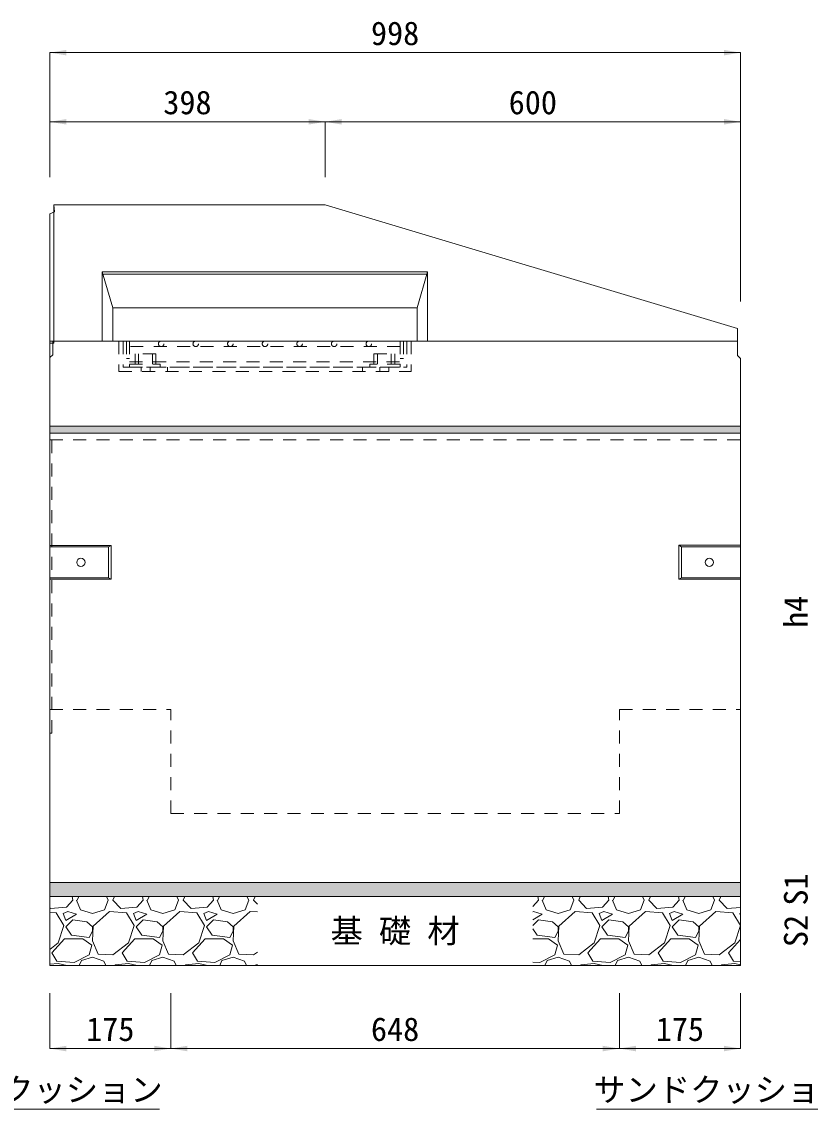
# Model space of a CAD drawing. Units: millimetres at full size. Extents: x 0 to 26200, y 7460 to 13400.
# Drawn here: x 5861 to 7000, y 10387 to 11960 of the extents above; entities that cross this region are included whole.
import ezdxf
from ezdxf.enums import TextEntityAlignment as Align

# ---------------------------------------------------------------- set-up
doc = ezdxf.new("R2010")
doc.units = ezdxf.units.MM
doc.header["$LTSCALE"] = 25
doc.linetypes.add('USER1', pattern=[1.35, 0.75, -0.6])
for name, color, linetype in [('ハッチング', 7, 'Continuous'), ('ハッチング_モルタル', 30, 'Continuous'), ('文字', 7, 'Continuous')]:
    doc.layers.add(name, color=color, linetype=linetype)
for name, color, linetype, lineweight in [('ハッチング_基礎', 150, 'Continuous', 9), ('側溝・本体', 7, 'Continuous', 9), ('寸法線', 7, 'Continuous', 9), ('引出線', 4, 'Continuous', 9), ('本体', 2, 'Continuous', 20), ('舗装・基礎', 7, 'Continuous', 5), ('ｲﾝｻｰﾄ', 3, 'USER1', 9), ('ｸﾞﾚｰﾁﾝｸﾞ', 7, 'USER1', 5)]:
    doc.layers.add(name, color=color, linetype=linetype, lineweight=lineweight)
doc.styles.add('ＭＳ ゴシック', font='')
doc.styles.get('ＭＳ ゴシック').set_extended_font_data('MS Gothic')

# ---------------------------------------------------------------- blocks, each defined once
blk = doc.blocks.new('filled_arrow')
at = {"color": 0, "linetype": 'Continuous', "lineweight": -2}
blk.add_solid([(7.5, 1.25), (0, 0), (7.5, -1.25)], dxfattribs=at)

msp = doc.modelspace()

# ---------------------------------------------------------------- hatches: boundary and pattern name
at = {"layer": 'ハッチング'}
msp.add_hatch(color=256, dxfattribs=at).paths.add_polyline_path([(5901, 10715.09), (5901, 10695.09), (6899, 10695.09), (6899, 10715.09)])
at = {"layer": 'ハッチング_モルタル'}
msp.add_hatch(color=256, dxfattribs=at).paths.add_polyline_path([(5901, 11375.09), (5901, 11365.09), (6899, 11365.09), (6899, 11375.09)])

# ---------------------------------------------------------------- linework, layer by layer
at = {"layer": 'ハッチング_基礎'}
for p, q in [((5933.49, 10694.79), (5932.31, 10695.09)), ((5934.5, 10689.71), (5933.49, 10694.79)), ((5940.6, 10689.71), (5942.9, 10695.09)), ((5982.82, 10695.09), (5985.3, 10689.71)), ((5992.42, 10689.71), (5994.43, 10695.09)), ((6035.09, 10694.79), (6033.91, 10695.09)), ((6036.1, 10689.71), (6035.09, 10694.79)), ((6042.2, 10689.71), (6044.5, 10695.09)), ((6084.42, 10695.09), (6086.9, 10689.71)), ((6094.02, 10689.71), (6096.03, 10695.09)), ((6136.69, 10694.79), (6135.51, 10695.09)), ((6137.7, 10689.71), (6136.69, 10694.79)), ((6143.8, 10689.71), (6146.1, 10695.09)), ((6186.02, 10695.09), (6188.5, 10689.71)), ((6195.62, 10689.71), (6197.63, 10695.09)), ((6606.29, 10694.79), (6605.11, 10695.09)), ((6607.3, 10689.71), (6606.29, 10694.79)), ((6613.4, 10689.71), (6615.7, 10695.09)), ((6655.62, 10695.09), (6658.1, 10689.71)), ((6665.22, 10689.71), (6667.23, 10695.09)), ((6707.89, 10694.79), (6706.71, 10695.09)), ((6708.9, 10689.71), (6707.89, 10694.79)), ((6715, 10689.71), (6717.3, 10695.09)), ((6757.22, 10695.09), (6759.7, 10689.71)), ((6766.82, 10689.71), (6768.83, 10695.09)), ((6809.49, 10694.79), (6808.31, 10695.09)), ((6810.5, 10689.71), (6809.49, 10694.79)), ((6816.6, 10689.71), (6818.9, 10695.09)), ((6858.82, 10695.09), (6861.3, 10689.71)), ((6868.42, 10689.71), (6870.43, 10695.09)), ((5901.99, 10677.52), (5901, 10678.6)), ((5925.36, 10679.55), (5901.99, 10677.52)), ((5934.5, 10689.71), (5925.36, 10679.55)), ((5939.58, 10689.71), (5945.68, 10675.49)), ((5980.22, 10675.49), (5985.3, 10689.71)), ((6003.59, 10677.52), (5992.42, 10689.71)), ((6026.96, 10679.55), (6003.59, 10677.52)), ((6036.1, 10689.71), (6026.96, 10679.55)), ((6041.18, 10689.71), (6047.28, 10675.49)), ((6081.82, 10675.49), (6086.9, 10689.71)), ((6105.19, 10677.52), (6094.02, 10689.71)), ((6128.56, 10679.55), (6105.19, 10677.52)), ((6137.7, 10689.71), (6128.56, 10679.55)), ((6142.78, 10689.71), (6148.88, 10675.49)), ((6183.42, 10675.49), (6188.5, 10689.71)), ((6201, 10683.84), (6195.62, 10689.71)), ((6607.3, 10689.71), (6599, 10680.48)), ((6612.38, 10689.71), (6618.48, 10675.49)), ((6653.02, 10675.49), (6658.1, 10689.71)), ((6676.39, 10677.52), (6665.22, 10689.71)), ((6699.76, 10679.55), (6676.39, 10677.52)), ((6708.9, 10689.71), (6699.76, 10679.55)), ((6713.98, 10689.71), (6720.08, 10675.49)), ((6754.62, 10675.49), (6759.7, 10689.71)), ((6777.99, 10677.52), (6766.82, 10689.71)), ((6801.36, 10679.55), (6777.99, 10677.52)), ((6810.5, 10689.71), (6801.36, 10679.55)), ((6815.58, 10689.71), (6821.68, 10675.49)), ((6856.22, 10675.49), (6861.3, 10689.71)), ((6879.59, 10677.52), (6868.42, 10689.71)), ((6899, 10679.21), (6879.59, 10677.52)), ((5910.12, 10671.42), (5901, 10672.18)), ((5921.3, 10653.14), (5910.12, 10671.42)), ((5927.39, 10673.46), (5920.28, 10670.41)), ((5920.28, 10670.41), (5924.34, 10660.25)), ((5924.34, 10660.25), (5939.58, 10669.39)), ((5934.5, 10661.26), (5924.34, 10651.1)), ((5939.58, 10669.39), (5927.39, 10673.46)), ((5954.82, 10658.22), (5934.5, 10661.26)), ((5945.68, 10675.49), (5962.95, 10670.41)), ((5962.95, 10670.41), (5980.22, 10675.49)), ((5987.34, 10673.46), (5963.97, 10652.12)), ((6011.72, 10671.42), (5987.34, 10673.46)), ((6022.9, 10653.14), (6011.72, 10671.42)), ((6028.99, 10673.46), (6021.88, 10670.41)), ((6021.88, 10670.41), (6025.94, 10660.25)), ((6025.94, 10660.25), (6041.18, 10669.39)), ((6036.1, 10661.26), (6025.94, 10651.1)), ((6041.18, 10669.39), (6028.99, 10673.46)), ((6056.42, 10658.22), (6036.1, 10661.26)), ((6047.28, 10675.49), (6064.55, 10670.41)), ((6064.55, 10670.41), (6081.82, 10675.49)), ((6088.94, 10673.46), (6065.57, 10652.12)), ((6113.32, 10671.42), (6088.94, 10673.46)), ((6124.5, 10653.14), (6113.32, 10671.42)), ((6130.59, 10673.46), (6123.48, 10670.41)), ((6123.48, 10670.41), (6127.54, 10660.25)), ((6127.54, 10660.25), (6142.78, 10669.39)), ((6137.7, 10661.26), (6127.54, 10651.1)), ((6142.78, 10669.39), (6130.59, 10673.46)), ((6158.02, 10658.22), (6137.7, 10661.26)), ((6148.88, 10675.49), (6166.15, 10670.41)), ((6166.15, 10670.41), (6183.42, 10675.49)), ((6190.54, 10673.46), (6167.17, 10652.12)), ((6201, 10672.58), (6190.54, 10673.46)), ((6600.19, 10673.46), (6599, 10672.94)), ((6599, 10661.36), (6612.38, 10669.39)), ((6607.3, 10661.26), (6599, 10652.96)), ((6612.38, 10669.39), (6600.19, 10673.46)), ((6627.62, 10658.22), (6607.3, 10661.26)), ((6618.48, 10675.49), (6635.75, 10670.41)), ((6635.75, 10670.41), (6653.02, 10675.49)), ((6660.14, 10673.46), (6636.77, 10652.12)), ((6684.52, 10671.42), (6660.14, 10673.46)), ((6695.7, 10653.14), (6684.52, 10671.42)), ((6701.79, 10673.46), (6694.68, 10670.41)), ((6694.68, 10670.41), (6698.74, 10660.25)), ((6698.74, 10660.25), (6713.98, 10669.39)), ((6708.9, 10661.26), (6698.74, 10651.1)), ((6713.98, 10669.39), (6701.79, 10673.46)), ((6729.22, 10658.22), (6708.9, 10661.26)), ((6720.08, 10675.49), (6737.35, 10670.41)), ((6737.35, 10670.41), (6754.62, 10675.49)), ((6761.74, 10673.46), (6738.37, 10652.12)), ((6786.12, 10671.42), (6761.74, 10673.46)), ((6797.3, 10653.14), (6786.12, 10671.42)), ((6803.39, 10673.46), (6796.28, 10670.41)), ((6796.28, 10670.41), (6800.34, 10660.25)), ((6800.34, 10660.25), (6815.58, 10669.39)), ((6810.5, 10661.26), (6800.34, 10651.1)), ((6815.58, 10669.39), (6803.39, 10673.46)), ((6830.82, 10658.22), (6810.5, 10661.26)), ((6821.68, 10675.49), (6838.95, 10670.41)), ((6838.95, 10670.41), (6856.22, 10675.49)), ((6863.34, 10673.46), (6839.97, 10652.12)), ((6887.72, 10671.42), (6863.34, 10673.46)), ((6898.9, 10653.14), (6887.72, 10671.42)), ((6899, 10670.89), (6897.88, 10670.41)), ((6897.88, 10670.41), (6899, 10667.61)), ((5913.17, 10627.74), (5921.3, 10653.14)), ((5924.34, 10651.1), (5932.47, 10638.91)), ((5962.95, 10651.1), (5954.82, 10658.22)), ((5963.97, 10652.12), (5962.95, 10630.78)), ((5962.95, 10645.01), (5962.95, 10651.1)), ((6014.77, 10627.74), (6022.9, 10653.14)), ((6025.94, 10651.1), (6034.07, 10638.91)), ((6064.55, 10651.1), (6056.42, 10658.22)), ((6065.57, 10652.12), (6064.55, 10630.78)), ((6064.55, 10645.01), (6064.55, 10651.1)), ((6116.37, 10627.74), (6124.5, 10653.14)), ((6127.54, 10651.1), (6135.67, 10638.91)), ((6166.15, 10651.1), (6158.02, 10658.22)), ((6167.17, 10652.12), (6166.15, 10630.78)), ((6166.15, 10645.01), (6166.15, 10651.1)), ((6599, 10648.32), (6605.27, 10638.91)), ((6635.75, 10651.1), (6627.62, 10658.22)), ((6636.77, 10652.12), (6635.75, 10630.78)), ((6635.75, 10645.01), (6635.75, 10651.1)), ((6687.57, 10627.74), (6695.7, 10653.14)), ((6698.74, 10651.1), (6706.87, 10638.91)), ((6737.35, 10651.1), (6729.22, 10658.22)), ((6738.37, 10652.12), (6737.35, 10630.78)), ((6737.35, 10645.01), (6737.35, 10651.1)), ((6789.17, 10627.74), (6797.3, 10653.14)), ((6800.34, 10651.1), (6808.47, 10638.91)), ((6838.95, 10651.1), (6830.82, 10658.22)), ((6839.97, 10652.12), (6838.95, 10630.78)), ((6838.95, 10645.01), (6838.95, 10651.1)), ((6890.77, 10627.74), (6898.9, 10653.14)), ((5904.02, 10613.51), (5922.31, 10633.83)), ((5922.31, 10633.83), (5948.73, 10633.83)), ((5932.47, 10638.91), (5957.87, 10635.86)), ((5948.73, 10633.83), (5961.94, 10624.69)), ((5957.87, 10635.86), (5962.95, 10645.01)), ((5962.95, 10630.78), (5971.08, 10611.48)), ((6005.62, 10613.51), (6023.91, 10633.83)), ((6023.91, 10633.83), (6050.33, 10633.83)), ((6034.07, 10638.91), (6059.47, 10635.86)), ((6050.33, 10633.83), (6063.54, 10624.69)), ((6059.47, 10635.86), (6064.55, 10645.01)), ((6064.55, 10630.78), (6072.68, 10611.48)), ((6107.22, 10613.51), (6125.51, 10633.83)), ((6125.51, 10633.83), (6151.93, 10633.83)), ((6135.67, 10638.91), (6161.07, 10635.86)), ((6151.93, 10633.83), (6165.14, 10624.69)), ((6161.07, 10635.86), (6166.15, 10645.01)), ((6166.15, 10630.78), (6174.28, 10611.48)), ((6599, 10633.83), (6621.53, 10633.83)), ((6605.27, 10638.91), (6630.67, 10635.86)), ((6621.53, 10633.83), (6634.74, 10624.69)), ((6630.67, 10635.86), (6635.75, 10645.01)), ((6635.75, 10630.78), (6643.88, 10611.48)), ((6678.42, 10613.51), (6696.71, 10633.83)), ((6696.71, 10633.83), (6723.13, 10633.83)), ((6706.87, 10638.91), (6732.27, 10635.86)), ((6723.13, 10633.83), (6736.34, 10624.69)), ((6732.27, 10635.86), (6737.35, 10645.01)), ((6737.35, 10630.78), (6745.48, 10611.48)), ((6780.02, 10613.51), (6798.31, 10633.83)), ((6798.31, 10633.83), (6824.73, 10633.83)), ((6808.47, 10638.91), (6833.87, 10635.86)), ((6824.73, 10633.83), (6837.94, 10624.69)), ((6833.87, 10635.86), (6838.95, 10645.01)), ((6838.95, 10630.78), (6847.08, 10611.48)), ((6881.62, 10613.51), (6899, 10632.82)), ((5901, 10618.33), (5913.17, 10627.74)), ((5961.94, 10624.69), (5957.87, 10610.46)), ((5992.42, 10610.46), (6014.77, 10627.74)), ((6063.54, 10624.69), (6059.47, 10610.46)), ((6094.02, 10610.46), (6116.37, 10627.74)), ((6165.14, 10624.69), (6161.07, 10610.46)), ((6195.62, 10610.46), (6201, 10614.62)), ((6634.74, 10624.69), (6630.67, 10610.46)), ((6665.22, 10610.46), (6687.57, 10627.74)), ((6736.34, 10624.69), (6732.27, 10610.46)), ((6766.82, 10610.46), (6789.17, 10627.74)), ((6837.94, 10624.69), (6833.87, 10610.46)), ((6868.42, 10610.46), (6890.77, 10627.74)), ((5911.14, 10601.32), (5904.02, 10613.51)), ((5936.54, 10599.29), (5911.14, 10601.32)), ((5957.87, 10610.46), (5936.54, 10599.29)), ((5943.59, 10595.09), (5946.7, 10602.34)), ((5946.7, 10602.34), (5962.95, 10607.42)), ((5962.95, 10607.42), (5979.21, 10601.32)), ((5971.08, 10611.48), (5992.42, 10610.46)), ((5979.21, 10601.32), (5982.09, 10595.09)), ((6012.74, 10601.32), (6005.62, 10613.51)), ((6038.14, 10599.29), (6012.74, 10601.32)), ((6059.47, 10610.46), (6038.14, 10599.29)), ((6045.19, 10595.09), (6048.3, 10602.34)), ((6048.3, 10602.34), (6064.55, 10607.42)), ((6064.55, 10607.42), (6080.81, 10601.32)), ((6072.68, 10611.48), (6094.02, 10610.46)), ((6080.81, 10601.32), (6083.69, 10595.09)), ((6114.34, 10601.32), (6107.22, 10613.51)), ((6139.74, 10599.29), (6114.34, 10601.32)), ((6161.07, 10610.46), (6139.74, 10599.29)), ((6146.79, 10595.09), (6149.9, 10602.34)), ((6149.9, 10602.34), (6166.15, 10607.42)), ((6166.15, 10607.42), (6182.41, 10601.32)), ((6174.28, 10611.48), (6195.62, 10610.46)), ((6182.41, 10601.32), (6185.29, 10595.09)), ((6609.34, 10599.29), (6599, 10600.11)), ((6630.67, 10610.46), (6609.34, 10599.29)), ((6616.39, 10595.09), (6619.5, 10602.34)), ((6619.5, 10602.34), (6635.75, 10607.42)), ((6635.75, 10607.42), (6652.01, 10601.32)), ((6643.88, 10611.48), (6665.22, 10610.46)), ((6652.01, 10601.32), (6654.89, 10595.09)), ((6685.54, 10601.32), (6678.42, 10613.51)), ((6710.94, 10599.29), (6685.54, 10601.32)), ((6732.27, 10610.46), (6710.94, 10599.29)), ((6717.99, 10595.09), (6721.1, 10602.34)), ((6721.1, 10602.34), (6737.35, 10607.42)), ((6737.35, 10607.42), (6753.61, 10601.32)), ((6745.48, 10611.48), (6766.82, 10610.46)), ((6753.61, 10601.32), (6756.49, 10595.09)), ((6787.14, 10601.32), (6780.02, 10613.51)), ((6812.54, 10599.29), (6787.14, 10601.32)), ((6833.87, 10610.46), (6812.54, 10599.29)), ((6819.59, 10595.09), (6822.7, 10602.34)), ((6822.7, 10602.34), (6838.95, 10607.42)), ((6838.95, 10607.42), (6855.21, 10601.32)), ((6847.08, 10611.48), (6868.42, 10610.46)), ((6855.21, 10601.32), (6858.09, 10595.09)), ((6888.74, 10601.32), (6881.62, 10613.51)), ((6899, 10600.5), (6888.74, 10601.32)), ((5913.17, 10598.27), (5901, 10596.99)), ((5925.91, 10595.09), (5913.17, 10598.27)), ((5995.03, 10595.09), (5995.46, 10596.24)), ((6014.77, 10598.27), (5995.46, 10596.24)), ((6027.51, 10595.09), (6014.77, 10598.27)), ((6096.63, 10595.09), (6097.06, 10596.24)), ((6116.37, 10598.27), (6097.06, 10596.24)), ((6129.11, 10595.09), (6116.37, 10598.27)), ((6198.23, 10595.09), (6198.66, 10596.24)), ((6201, 10596.48), (6198.66, 10596.24)), ((6667.83, 10595.09), (6668.26, 10596.24)), ((6687.57, 10598.27), (6668.26, 10596.24)), ((6700.31, 10595.09), (6687.57, 10598.27)), ((6769.43, 10595.09), (6769.86, 10596.24)), ((6789.17, 10598.27), (6769.86, 10596.24)), ((6801.91, 10595.09), (6789.17, 10598.27)), ((6871.03, 10595.09), (6871.46, 10596.24)), ((6890.77, 10598.27), (6871.46, 10596.24)), ((6899, 10596.21), (6890.77, 10598.27))]:
    msp.add_line(p, q, dxfattribs=at)
at = {"layer": '側溝・本体'}
for p, q in [((5977, 11597.99), (6447, 11597.99)), ((5992, 11546.08), (5977, 11597.99)), ((5977, 11597.99), (5977, 11498.06)), ((5977.86, 11594.99), (6446.13, 11594.99)), ((6432, 11546.08), (6447, 11597.99)), ((6447, 11597.99), (6447, 11498.06)), ((5992, 11546.08), (6432, 11546.08)), ((5992, 11546.08), (5992, 11498.06)), ((6432, 11546.08), (6432, 11498.06))]:
    msp.add_line(p, q, dxfattribs=at)
at = {"layer": '寸法線', "lineweight": 13}
for p, q in [((5901, 11915.09), (6899, 11915.09)), ((5901, 11735.09), (5901, 11915.09)), ((6899, 11555.09), (6899, 11915.09)), ((5901, 11815.09), (6299, 11815.09)), ((5901, 11735.09), (5901, 11815.09)), ((6299, 11735.09), (6299, 11815.09)), ((6299, 11815.09), (6899, 11815.09)), ((6299, 11735.09), (6299, 11815.09)), ((6899, 11555.09), (6899, 11815.09)), ((5901, 10555.09), (5901, 10475.09)), ((6076, 10555.09), (6076, 10475.09)), ((6076, 10555.09), (6076, 10475.09)), ((6724, 10555.08), (6724, 10475.09)), ((6724, 10555.08), (6724, 10475.09)), ((6899, 10555.08), (6899, 10475.09)), ((6076, 10475.09), (5901, 10475.09)), ((6724, 10475.09), (6076, 10475.09)), ((6724, 10475.09), (6899, 10475.09))]:
    msp.add_line(p, q, dxfattribs=at)
at = {"layer": '引出線'}
for points in [[(5473.05, 10695.09), (5681.17, 10387.31), (6059.39, 10387.31)], [(7326.95, 10695.08), (7069.43, 10387.31), (6691.21, 10387.31)]]:
    msp.add_lwpolyline(points, dxfattribs=at)
at = {"layer": '本体', "lineweight": 9}
for p, q in [((5908, 11685.09), (5901, 11682.09)), ((5907, 11695.09), (5908, 11685.09)), ((5907, 11684.66), (5907, 11494.89))]:
    msp.add_line(p, q, dxfattribs=at)
at = {"layer": '本体'}
for p, q in [((5907, 11695.09), (6299, 11695.09)), ((5907, 11695.09), (5907, 11684.66)), ((6894.5, 11516.44), (6299, 11695.09)), ((5901, 11365.09), (5901, 11682.09)), ((6894.5, 11477.08), (6894.5, 11516.44)), ((5901, 11498.09), (6894.5, 11498.09)), ((5907, 11494.89), (5901, 11494.89)), ((5905.5, 11498.09), (5905.5, 11478.09)), ((5905.5, 11478.09), (5901, 11474.09)), ((6894.5, 11477.08), (6899, 11473.08)), ((6899, 11365.09), (6899, 11473.08)), ((5901, 11375.09), (6899, 11375.09)), ((5901, 10715.09), (5901, 11365.09)), ((5901, 11365.09), (6899, 11365.09)), ((6899, 10715.09), (6899, 11365.09)), ((5901, 10715.09), (6899, 10715.09))]:
    msp.add_line(p, q, dxfattribs=at)
at = {"layer": '本体', "linetype": 'USER1', "lineweight": 9}
msp.add_line((5901, 11355.09), (6899, 11355.09), dxfattribs=at)
at = {"layer": '本体', "linetype": 'USER1', "lineweight": 5}
for p, q in [((5904, 10931.09), (5904, 11365.09)), ((5901, 10931.09), (5904, 10931.09))]:
    msp.add_line(p, q, dxfattribs=at)
at = {"layer": '本体', "lineweight": 5}
for p, q in [((5901, 11202.59), (5990, 11202.59)), ((5901, 11200.59), (5986, 11200.59)), ((5986, 11200.59), (5990, 11202.59)), ((5986, 11155.59), (5986, 11200.59)), ((5990, 11153.59), (5990, 11202.59)), ((6810, 11153.75), (6810, 11202.75)), ((6814, 11200.75), (6810, 11202.75)), ((6899, 11202.75), (6810, 11202.75)), ((6814, 11155.75), (6814, 11200.75)), ((6899, 11200.75), (6814, 11200.75)), ((5901, 11155.59), (5986, 11155.59)), ((5901, 11153.59), (5990, 11153.59)), ((5986, 11155.59), (5990, 11153.59)), ((6814, 11155.75), (6810, 11153.75)), ((6810, 11153.75), (6899, 11153.75)), ((6814, 11155.75), (6899, 11155.75))]:
    msp.add_line(p, q, dxfattribs=at)
at = {"layer": '本体', "linetype": 'USER1', "lineweight": 15}
for p, q in [((5901, 10965.09), (6076, 10965.09)), ((6076, 10815.09), (6076, 10965.09)), ((6724, 10815.09), (6724, 10965.09)), ((6724, 10965.09), (6899, 10965.09)), ((6076, 10815.09), (6724, 10815.09))]:
    msp.add_line(p, q, dxfattribs=at)
at = {"layer": '舗装・基礎', "color": 3, "lineweight": 13}
for p, q in [((5901, 10715.09), (5901, 10595.09)), ((6899, 10715.09), (6899, 10595.09)), ((5901, 10695.09), (6899, 10695.09)), ((5901, 10595.09), (6899, 10595.09))]:
    msp.add_line(p, q, dxfattribs=at)
at = {"layer": 'ｲﾝｻｰﾄ', "linetype": 'Continuous', "lineweight": 5}
for centre in [(5946, 11178.09), (6854, 11178.09)]:
    msp.add_circle(centre, 6, dxfattribs=at)
at = {"layer": 'ｸﾞﾚｰﾁﾝｸﾞ'}
for p, q in [((6001, 11498.08), (6001, 11454.08)), ((6001, 11498.08), (6423, 11498.08)), ((6007, 11498.08), (6007, 11460.08)), ((6012, 11498.08), (6012, 11473.08)), ((6412, 11498.08), (6012, 11498.08)), ((6016.5, 11498.08), (6016.5, 11460.08)), ((6407.5, 11498.08), (6407.5, 11460.08)), ((6412, 11498.08), (6412, 11473.08)), ((6417, 11498.08), (6417, 11460.08)), ((6423, 11498.08), (6423, 11454.08)), ((6407.5, 11490.08), (6016.5, 11490.08)), ((6054.5, 11479.58), (6024.5, 11479.58)), ((6024.5, 11479.58), (6024.5, 11464.58)), ((6029.5, 11479.58), (6029.5, 11464.58)), ((6049.5, 11479.58), (6049.5, 11464.58)), ((6054.5, 11479.58), (6054.5, 11464.58)), ((6369.5, 11479.58), (6369.5, 11464.58)), ((6369.5, 11479.58), (6399.5, 11479.58)), ((6374.5, 11479.58), (6374.5, 11464.58)), ((6394.5, 11479.58), (6394.5, 11464.58)), ((6399.5, 11479.58), (6399.5, 11464.58)), ((6016.5, 11473.08), (6012, 11473.08)), ((6016.5, 11468.08), (6407.5, 11468.08)), ((6016.5, 11464.58), (6060.5, 11464.58)), ((6060.5, 11464.58), (6060.5, 11460.08)), ((6407.5, 11464.58), (6363.5, 11464.58)), ((6363.5, 11464.58), (6363.5, 11460.08)), ((6412, 11473.08), (6407.5, 11473.08)), ((6407.5, 11460.08), (6407.5, 11464.58)), ((6001, 11454.08), (6423, 11454.08)), ((6007, 11460.08), (6417, 11460.08)), ((6016.5, 11460.08), (6407.5, 11460.08)), ((6033, 11454.08), (6033, 11460.08)), ((6046, 11454.08), (6046, 11460.08)), ((6071, 11460.08), (6071, 11454.08)), ((6353, 11460.08), (6353, 11454.08)), ((6400.5, 11460.08), (6370.5, 11460.08)), ((6378, 11454.08), (6378, 11460.08)), ((6391, 11454.08), (6391, 11460.08))]:
    msp.add_line(p, q, dxfattribs=at)
at = {"layer": 'ｸﾞﾚｰﾁﾝｸﾞ', "lineweight": 9}
for centre in [(6062, 11494.08), (6112, 11494.08), (6162, 11494.08), (6212, 11494.08), (6262, 11494.08), (6312, 11494.08), (6362, 11494.08)]:
    msp.add_circle(centre, 4, dxfattribs=at)

# ---------------------------------------------------------------- block references
at = {"layer": '寸法線', "lineweight": 13, "xscale": 3.2, "yscale": 3.2}
for p in [(5901, 11915.09), (5901, 11815.09), (6299, 11815.09), (5901, 10475.09), (6076, 10475.09), (6724, 10475.09)]:
    msp.add_blockref('filled_arrow', p, dxfattribs=at)
at = {"layer": '寸法線', "lineweight": 13, "xscale": 3.2, "yscale": 3.2, "rotation": 180}
for p in [(6899, 11915.09), (6299, 11815.09), (6899, 11815.09), (6076, 10475.09), (6724, 10475.09), (6899, 10475.09)]:
    msp.add_blockref('filled_arrow', p, dxfattribs=at)

# ---------------------------------------------------------------- texts
at = {"layer": '寸法線', "style": 'ＭＳ ゴシック'}
for s, p in [('998', (6400, 11943.09)), ('398', (6100, 11843.09)), ('600', (6599, 11843.09)), ('648', (6400, 10503.09)), ('175', (5988.5, 10503.09)), ('175', (6811.5, 10503.09))]:
    msp.add_text(s, height=34.18, dxfattribs=at).set_placement(p, align=Align.MIDDLE_CENTER)
for s, p in [('h4', (6978.95, 11106.59)), ('S1', (6978.95, 10705.09)), ('S2', (6978.95, 10645.09))]:
    msp.add_text(s, height=34.18, rotation=90, dxfattribs=at).set_placement(p, align=Align.MIDDLE_CENTER)
at = {"layer": '引出線', "style": 'ＭＳ ゴシック'}
msp.add_text('サンドクッション', height=34.18, dxfattribs=at).set_placement((5691.17, 10432.71), align=Align.TOP_LEFT)
msp.add_text('サンドクッション', height=34.18, dxfattribs=at).set_placement((7059.43, 10432.71), align=Align.TOP_RIGHT)
at = {"layer": '文字', "style": 'ＭＳ ゴシック'}
msp.add_text('基 礎 材', height=34.18, dxfattribs=at).set_placement((6400, 10645.09), align=Align.MIDDLE_CENTER)

doc.saveas('drawing.dxf')
